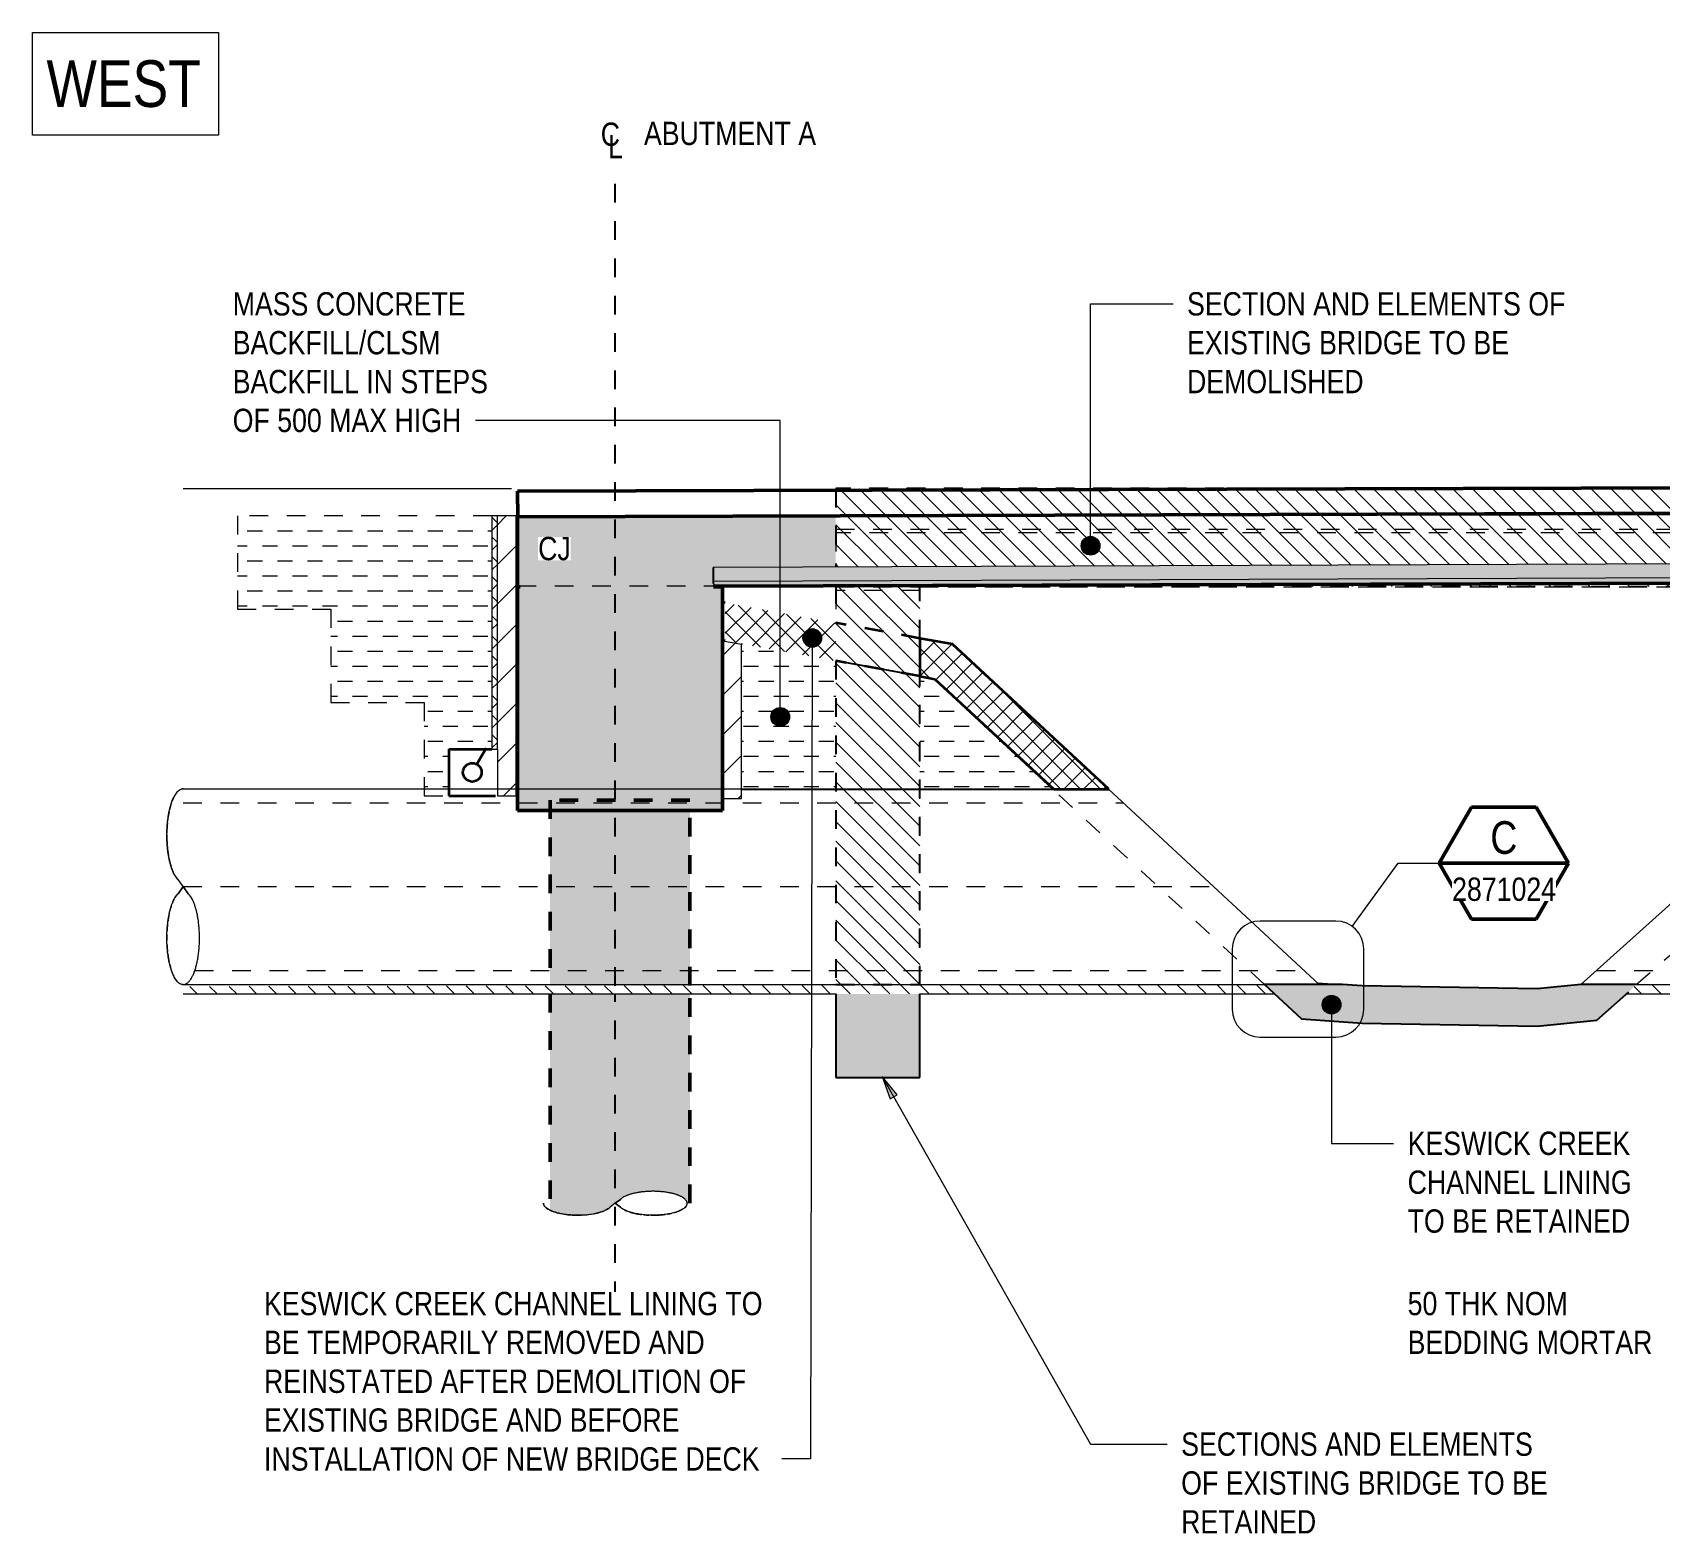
# Model space of a CAD drawing. Header units: metres. Extents: x 577.1 to 621.8, y 1.3 to 21.9.
# Drawn here: x 596.44 to 605.16, y 13.89 to 21.94 of the extents above; entities that cross this region are included whole.
import ezdxf

# ---------------------------------------------------------------- set-up
doc = ezdxf.new("R2010")
doc.units = ezdxf.units.M
for name, pattern in [('JacobsCenter', [0.015, 0.009, -0.0015, 0.003, -0.0015]), ('JacobsDash', [0.0045, 0.003, -0.0015]), ('JacobsDemolished', [0.0045, 0.003, -0.0015])]:
    doc.linetypes.add(name, pattern=pattern)
for name, color, linetype, lineweight in [('BRIDGE-ABUTMENT-CONC', 7, 'Continuous', 50), ('D-BDGE', 7, 'Continuous', 13), ('D-BDGE-18-SOLID', 7, 'Continuous', 9), ('D-BDGE-FLOOR', 7, 'Continuous', 50), ('D-BDGE-FLOOR-HID', 7, 'JacobsDash', 18), ('D-BDGE-FLOOR-PAT', 7, 'Continuous', 50), ('D-BDGE-FNDN', 7, 'Continuous', 50), ('D-BDGE-FNDN-PILE-CONC', 7, 'Continuous', 50), ('D-BDGE-FRAMING', 7, 'Continuous', 50), ('D-BDGE-LINE', 7, 'Continuous', 9), ('D-ENHA-GEN-ANNO-SYMB', 7, 'Continuous', 9), ('D-ENHA-GEN-LINE', 7, 'Continuous', 9), ('D-ENHA-TEXT', 7, 'Continuous', 9)]:
    doc.layers.add(name, color=color, linetype=linetype, lineweight=lineweight)
for name, color, linetype, lineweight, true_color in [('BRIDGE-FRAMING-LINE-18-HID', 7, 'Continuous', 13, 0x8c8cc6), ('D-BDGE-DECK', 7, 'Continuous', 13, 0x8c8cc6), ('D-BDGE-INT-WALL', 7, 'Continuous', 13, 0x8c8cc6), ('D-BDGE-WALL-HIDN', 7, 'Continuous', 13, 0x8c8cc6)]:
    doc.layers.add(name, color=color, linetype=linetype, lineweight=lineweight, true_color=true_color)
doc.styles.add('Arial Narrow_6', font='ARIALN.TTF', dxfattribs={"height": 0.125})
doc.styles.add('Arial Narrow_7', font='ARIALN.TTF', dxfattribs={"height": 0.25})
doc.styles.add('Arial Narrow_8', font='ARIALN.TTF', dxfattribs={"height": 0.175})
pattern_1 = [(45, (603.07575, 18.143), (-0.106066, 0.106066), [])]
pattern_2 = [(45, (603.07575, 18.143), (-0.053033, 0.053033), []), (135, (603.07575, 18.143), (-0.053033, -0.053033), [])]
pattern_3 = [(135, (603.07575, 18.143), (-0.053033, -0.053033), [])]

# ---------------------------------------------------------------- blocks, each defined once
blk = doc.blocks.new('Roofs 3 - Roofs 3-4999916-DRG-2871024 - SECTION 3')
at = {"layer": 'D-BDGE-DECK', "color": 9, "linetype": 'JacobsDemolished', "lineweight": 18, "true_color": 0xc3c3c3}
for p, q in [((577.9866, 19.5007), (577.9866, 19.2814)), ((583.467, 19.5006), (577.9866, 19.5007)), ((583.467, 19.2815), (583.467, 19.5006)), ((577.9866, 19.2814), (583.467, 19.2815))]:
    blk.add_line(p, q, dxfattribs=at)
at = {"layer": 'D-BDGE-DECK', "color": 9, "linetype": 'JacobsDemolished', "true_color": 0xc3c3c3}
for p, q in [((577.9866, 19.5007), (577.9866, 19.5007)), ((583.467, 19.5005), (583.467, 19.5006))]:
    blk.add_line(p, q, dxfattribs=at)
blk = doc.blocks.new('Floors 3 - Floors 3-5446905-DRG-2871024 - SECTION 3')
at = {"layer": 'D-BDGE-FLOOR'}
for p, q in [((585.2807, 19.5109), (576.2808, 19.4842)), ((576.2808, 19.4842), (576.2812, 19.3473)), ((576.2808, 19.4842), (576.2808, 19.484)), ((585.2806, 19.5108), (585.2807, 19.5109)), ((585.2811, 19.3735), (585.2807, 19.5109)), ((576.2812, 19.3473), (585.2811, 19.3735)), ((585.2811, 19.3735), (585.281, 19.3735)), ((576.2812, 19.3474), (576.2812, 19.3473))]:
    blk.add_line(p, q, dxfattribs=at)
blk = doc.blocks.new('01_SFO_FRP_Pile_CastInPlace_CS - CAST-IN-PLACE PILE - 0750-7668704-DRG-2871024 - SECTION 3')
at = {"layer": 'D-BDGE-FNDN', "linetype": 'JacobsDash', "lineweight": 18, "true_color": 0xe1e1e1}
h = blk.add_hatch(color=254, dxfattribs=at)
h.paths.add_polyline_path([(576.6058, 15.6013), (576.6379, 15.6025), (576.6689, 15.6056), (576.6979, 15.6106), (576.7239, 15.6172), (576.7462, 15.6254), (576.764, 15.6348), (576.7769, 15.6452), (576.8506, 15.6993), (576.8774, 15.711), (576.9113, 15.7203), (576.9504, 15.7265), (576.9926, 15.7294), (577.0356, 15.7288), (577.0769, 15.7246), (577.1144, 15.7172), (577.1459, 15.707), (577.1698, 15.6945), (577.1846, 15.6804), (577.1896, 15.6654), (577.2048, 15.6654), (577.2048, 16.7884), (576.4553, 16.7884), (576.4553, 15.6278), (576.4633, 15.6239), (576.4863, 15.6159), (576.5129, 15.6095), (576.5423, 15.6049), (576.5736, 15.6021)])
h.paths.add_polyline_path([(577.0842, 15.6076), (577.0963, 15.6095), (577.0939, 15.6095)])
h.paths.add_polyline_path([(577.1181, 15.6148), (577.1229, 15.6159), (577.1216, 15.6159)])
h.paths.add_polyline_path([(576.8726, 15.6219), (576.8553, 15.6295), (576.863, 15.6254)])
h.paths.add_polyline_path([(576.8487, 15.633), (576.841, 15.6382), (576.8452, 15.6348)])
h.paths.add_polyline_path([(577.1725, 15.639), (577.1783, 15.6433), (577.1819, 15.6479), (577.1783, 15.6445)])
h.paths.add_polyline_path([(577.1852, 15.6521), (577.1868, 15.6542), (577.1895, 15.6649), (577.1858, 15.6541)])
h.paths.add_polyline_path([(576.4553, 16.8318), (577.2048, 16.8331), (577.2048, 17.8278), (576.4553, 17.8278), (576.4553, 16.8384)])
at = {"layer": 'D-BDGE-FNDN-PILE-CONC', "color": 252, "linetype": 'JacobsDash', "true_color": 0x888888}
for p, q in [((577.2048, 17.8278), (576.4553, 17.8278)), ((576.4553, 17.8278), (576.4553, 16.8318)), ((577.2048, 16.8331), (577.2048, 17.8278)), ((576.4553, 16.7884), (576.4553, 15.6278)), ((577.2048, 15.6654), (577.2048, 16.7884))]:
    blk.add_line(p, q, dxfattribs=at)
blk = doc.blocks.new('07_STR_DPS_PermadecPanel - 07_STR_DPS_PermadecPanel-5973115-DRG-2871024 - SECTION 3')
at = {"layer": 'BRIDGE-FRAMING-LINE-18-HID', "color": 7, "linetype": 'JacobsDash'}
for p in [(577.3312, 19.0743), (577.33, 18.9889), (577.3297, 19.0743)]:
    blk.add_line(p, (577.3297, 19.0743), dxfattribs=at)
at = {"layer": 'D-BDGE-FRAMING', "lineweight": 13}
for p, q in [((577.3306, 18.9752), (584.2301, 18.996)), ((584.23, 19.002), (582.0471, 18.9954)), ((584.2301, 18.996), (584.23, 19.002))]:
    blk.add_line(p, q, dxfattribs=at)
blk = doc.blocks.new('SC_DET_BREAK LINE - Pipe Break-7757213-DRG-2871024 - SECTION 3')
at = {"layer": 'D-BDGE-LINE', "lineweight": 13}
for p, q in [((576.8046, 15.6654), (576.7769, 15.6452)), ((576.8046, 15.6654), (576.7769, 15.6452)), ((576.8323, 15.6856), (576.8046, 15.6654)), ((576.8046, 15.6654), (576.8323, 15.6856)), ((576.8323, 15.6452), (576.8046, 15.6654)), ((576.8046, 15.6654), (576.8323, 15.6452))]:
    blk.add_line(p, q, dxfattribs=at)
for centre, start_param, end_param in [((577.0063, 15.6654), 2.47074, 2.547873), ((577.0063, 15.6654), 2.18791, 2.269078), ((577.0063, 15.6654), 1.91455, 1.970608), ((577.0063, 15.6654), 1.293734, 1.359044), ((577.0063, 15.6654), 1.006229, 1.080831), ((577.0063, 15.6654), 0.73005, 0.782075), ((576.6029, 15.6654), 3.141593, 3.393004), ((576.6029, 15.6654), 3.44732, 3.69373), ((576.6029, 15.6654), 3.731369, 3.964877), ((576.6029, 15.6654), 3.997922, 4.25149), ((576.6029, 15.6654), 5.134084, 5.376522), ((576.6029, 15.6654), 5.407589, 5.65766), ((576.6029, 15.6654), 5.708488, 5.961804), ((577.0063, 15.6654), 3.777154, 3.812445), ((577.0063, 15.6654), 4.014107, 4.039078), ((577.0063, 15.6654), 5.501111, 5.518906), ((577.0063, 15.6654), 0.405267, 0.454525), ((577.0063, 15.6654), 5.864559, 5.877918), ((577.0063, 15.6654), 0.095087, 0.183407), ((577.0063, 15.6654), 6.099778, 6.124648), ((577.0063, 15.6654), 6.158599, 6.188098), ((576.6029, 15.6654), 4.292817, 4.81233), ((576.6029, 15.6654), 4.850424, 5.10745), ((577.0063, 15.6654), 4.080543, 4.095275), ((577.0063, 15.6654), 4.312577, 4.368635), ((577.0063, 15.6654), 4.924141, 4.930285), ((577.0063, 15.6654), 4.967906, 4.989451), ((577.0063, 15.6654), 5.202354, 5.240808), ((577.0063, 15.6654), 5.253485, 5.276956)]:
    blk.add_ellipse(centre, major_axis=(0.1833, 0), ratio=0.349427, start_param=start_param, end_param=end_param, dxfattribs=at)
for points, knots in [([(577.1896, 15.6654), (577.1896, 15.6679), (577.1888, 15.6729), (577.185, 15.6804), (577.1798, 15.6864), (577.1744, 15.6911), (577.1698, 15.6945), (577.1647, 15.6978), (577.159, 15.701), (577.1527, 15.7041), (577.146, 15.707), (577.1388, 15.7098), (577.1311, 15.7125), (577.1229, 15.715), (577.1145, 15.7173), (577.1056, 15.7194), (577.0963, 15.7213), (577.0867, 15.7231), (577.077, 15.7247), (577.067, 15.726), (577.0566, 15.7271), (577.0461, 15.7281), (577.0356, 15.7288), (577.025, 15.7293), (577.0142, 15.7295), (577.0033, 15.7296), (576.9926, 15.7294), (576.982, 15.729), (576.9713, 15.7284), (576.9607, 15.7276), (576.9504, 15.7266), (576.9403, 15.7253), (576.9303, 15.7238), (576.9206, 15.7222), (576.9112, 15.7203), (576.9022, 15.7183), (576.8935, 15.716), (576.8852, 15.7136), (576.8773, 15.7111), (576.8699, 15.7083), (576.8606, 15.7045), (576.8502, 15.6993), (576.84, 15.6928), (576.8347, 15.6881), (576.8323, 15.6856)], [0.5, 0.5, 0.5, 0.5, 0.5208333, 0.5416667, 0.5625, 0.5729167, 0.5833333, 0.59375, 0.6041667, 0.6145833, 0.625, 0.6354167, 0.6458333, 0.65625, 0.6666667, 0.6770833, 0.6875, 0.6979167, 0.7083333, 0.71875, 0.7291667, 0.7395833, 0.75, 0.7604167, 0.7708333, 0.78125, 0.7916667, 0.8020833, 0.8125, 0.8229167, 0.8333333, 0.84375, 0.8541667, 0.8645833, 0.875, 0.8854167, 0.8958333, 0.90625, 0.9166667, 0.9270833, 0.9375, 0.9583333, 0.9791667, 1, 1, 1, 1]), ([(576.7769, 15.6452), (576.7734, 15.6416), (576.7649, 15.6347), (576.7469, 15.6252), (576.7245, 15.617), (576.6897, 15.608), (576.6386, 15.6011), (576.5839, 15.6008), (576.542, 15.6046), (576.5075, 15.61), (576.4728, 15.6192), (576.4428, 15.6327), (576.4271, 15.6459), (576.4207, 15.6569), (576.4196, 15.6626), (576.4196, 15.6654)], [0, 0, 0, 0, 0.0625, 0.125, 0.1875, 0.25, 0.375, 0.5, 0.5625, 0.625, 0.71875, 0.8125, 0.90625, 0.953125, 1, 1, 1, 1]), ([(577.1896, 15.6654), (577.1896, 15.6616), (577.1877, 15.6542), (577.1792, 15.6432), (577.1654, 15.6329), (577.1466, 15.6236), (577.1235, 15.6157), (577.0968, 15.6093), (577.0672, 15.6046), (577.0253, 15.6008), (576.9815, 15.6011), (576.94, 15.6053), (576.9108, 15.6103), (576.8847, 15.617), (576.8623, 15.6252), (576.8443, 15.6347), (576.8358, 15.6416), (576.8323, 15.6452)], [0, 0, 0, 0, 0.0625, 0.125, 0.1875, 0.25, 0.3125, 0.375, 0.4375, 0.5, 0.625, 0.6875, 0.75, 0.8125, 0.875, 0.9375, 1, 1, 1, 1]), ([(576.8323, 15.6452), (576.8347, 15.6427), (576.8395, 15.6385), (576.8454, 15.6346), (576.8483, 15.6329)], [0, 0, 0, 0, 0.02083333, 0.03733926, 0.03733926, 0.03733926, 0.03733926]), ([(576.8547, 15.6294), (576.8573, 15.628), (576.8622, 15.6257), (576.8683, 15.6232), (576.8714, 15.622), (576.8721, 15.6217)], [0.04892704, 0.04892704, 0.04892704, 0.04892704, 0.0625, 0.07291667, 0.07591377, 0.07591377, 0.07591377, 0.07591377]), ([(576.8807, 15.6187), (576.8822, 15.6182), (576.8864, 15.6169), (576.8935, 15.6148), (576.9022, 15.6125), (576.9082, 15.6112), (576.9113, 15.6105)], [0.08783256, 0.08783256, 0.08783256, 0.08783256, 0.09375, 0.10416667, 0.11458333, 0.125, 0.125, 0.125, 0.125]), ([(577.1184, 15.6146), (577.1199, 15.615), (577.1242, 15.6162), (577.1311, 15.6184), (577.1388, 15.621), (577.1436, 15.6229), (577.1459, 15.6238)], [0.33816864, 0.33816864, 0.33816864, 0.33816864, 0.34375, 0.35416667, 0.36458333, 0.375, 0.375, 0.375, 0.375]), ([(577.1459, 15.6238), (577.1482, 15.6248), (577.1527, 15.6267), (577.1601, 15.6304), (577.1649, 15.6331), (577.1675, 15.6349)], [0.375, 0.375, 0.375, 0.375, 0.38541667, 0.39583333, 0.41202908, 0.41202908, 0.41202908, 0.41202908]), ([(577.1732, 15.6389), (577.1736, 15.6391), (577.1754, 15.6406), (577.1788, 15.6436), (577.1814, 15.6463), (577.1826, 15.6478)], [0.42439008, 0.42439008, 0.42439008, 0.42439008, 0.42708333, 0.4375, 0.45076507, 0.45076507, 0.45076507, 0.45076507]), ([(577.1856, 15.6521), (577.1868, 15.654), (577.1889, 15.6584), (577.1896, 15.6629), (577.1896, 15.6654)], [0.46288897, 0.46288897, 0.46288897, 0.46288897, 0.47916667, 0.5, 0.5, 0.5, 0.5]), ([(576.9113, 15.6105), (576.9144, 15.6099), (576.9206, 15.6087), (576.9303, 15.607), (576.9388, 15.6057), (576.944, 15.6051), (576.9458, 15.6048)], [0.125, 0.125, 0.125, 0.125, 0.13541667, 0.14583333, 0.15625, 0.16195855, 0.16195855, 0.16195855, 0.16195855]), ([(576.9582, 15.6035), (576.9591, 15.6034), (576.9634, 15.603), (576.9713, 15.6024), (576.9792, 15.6019), (576.9836, 15.6017), (576.9845, 15.6017)], [0.1745463, 0.1745463, 0.1745463, 0.1745463, 0.17708333, 0.1875, 0.19791667, 0.20037924, 0.20037924, 0.20037924, 0.20037924]), ([(576.9976, 15.6013), (576.9995, 15.6013), (577.005, 15.6012), (577.0142, 15.6013), (577.025, 15.6015), (577.0321, 15.6019), (577.0356, 15.6021)], [0.21314486, 0.21314486, 0.21314486, 0.21314486, 0.21875, 0.22916667, 0.23958333, 0.25, 0.25, 0.25, 0.25]), ([(577.0356, 15.6021), (577.0391, 15.6023), (577.0461, 15.6027), (577.0566, 15.6037), (577.0654, 15.6046), (577.0705, 15.6053), (577.0723, 15.6055)], [0.25, 0.25, 0.25, 0.25, 0.26041667, 0.27083333, 0.28125, 0.28683706, 0.28683706, 0.28683706, 0.28683706]), ([(577.0845, 15.6074), (577.0853, 15.6075), (577.0892, 15.6082), (577.0963, 15.6095), (577.1032, 15.6109), (577.1069, 15.6118), (577.1076, 15.6119)], [0.29972972, 0.29972972, 0.29972972, 0.29972972, 0.30208333, 0.3125, 0.32291667, 0.32532022, 0.32532022, 0.32532022, 0.32532022])]:
    blk.add_open_spline(points, degree=3, knots=knots, dxfattribs=at)
blk = doc.blocks.new('SC_DET_BREAK LINE - Pipe Break-7748475-DRG-2871024 - SECTION 3')
at = {"layer": 'D-BDGE-LINE', "lineweight": 13}
for p, q in [((574.4877, 17.3634), (574.4601, 17.4012)), ((574.4877, 17.3634), (574.4601, 17.4012)), ((574.4601, 17.3256), (574.4877, 17.3634)), ((574.4877, 17.3634), (574.4601, 17.3256)), ((574.5153, 17.3256), (574.4877, 17.3634)), ((574.4877, 17.3634), (574.5153, 17.3256))]:
    blk.add_line(p, q, dxfattribs=at)
for centre, start_param, end_param in [((574.4877, 17.6384), 0, 0.227672), ((574.4877, 17.6384), 0.799309, 1.003272), ((574.4877, 17.6384), 0.518597, 0.748196), ((574.4877, 17.6384), 0.288691, 0.491765), ((574.4877, 17.6384), 1.034155, 1.269541), ((574.4877, 17.6384), 1.550056, 1.78773), ((574.4877, 17.6384), 1.305297, 1.515879), ((574.4877, 17.6384), 1.812505, 2.024644), ((574.4877, 17.6384), 2.069366, 2.303417), ((574.4877, 17.6384), 2.322016, 2.533554), ((574.4877, 17.6384), 2.590875, 2.820211), ((574.4877, 17.0884), 0.608038, 0.633265), ((574.4877, 17.0884), 5.64992, 5.718104), ((574.4877, 17.0884), 1.116949, 1.136156), ((574.4877, 17.0884), 1.056877, 1.072227), ((574.4877, 17.0884), 0.838176, 0.88861), ((574.4877, 17.0884), 0.810162, 0.819577), ((574.4877, 17.0884), 5.394575, 5.473023), ((574.4877, 17.0884), 5.147029, 5.226308), ((574.4877, 17.0884), 1.353863, 1.381583), ((574.4877, 17.0884), 1.305788, 1.329088), ((574.4877, 17.0884), 4.901602, 4.977397), ((574.4877, 17.0884), 1.558495, 1.591537), ((574.4877, 17.0884), 1.820655, 1.836295), ((574.4877, 17.0884), 4.412412, 4.46253), ((574.4877, 17.0884), 4.656857, 4.724691), ((574.4877, 17.0884), 2.393397, 2.408524), ((574.4877, 17.0884), 2.607793, 2.622995), ((574.4877, 17.0884), 2.649827, 2.689052), ((574.4877, 17.0884), 2.913921, 2.943398), ((574.4877, 17.0884), 3.093068, 3.141593), ((574.4877, 17.0884), 3.142117, 3.190118), ((574.4877, 17.0884), 3.339787, 3.433549), ((574.4877, 17.0884), 3.594133, 3.675392), ((574.4877, 17.0884), 3.874661, 3.916534)]:
    blk.add_ellipse(centre, major_axis=(0, 0.25), ratio=0.349427, start_param=start_param, end_param=end_param, dxfattribs=at)
for points, knots in [([(574.4601, 17.4012), (574.4552, 17.4059), (574.4481, 17.4147), (574.4393, 17.4299), (574.433, 17.4428), (574.4272, 17.4574), (574.4228, 17.4706), (574.4195, 17.4818), (574.4171, 17.4906), (574.4149, 17.4997), (574.4122, 17.512), (574.4097, 17.5249), (574.4075, 17.5383), (574.4061, 17.5485), (574.4047, 17.5588), (574.4036, 17.5693), (574.4026, 17.58), (574.4015, 17.5943), (574.4008, 17.6089), (574.4003, 17.6236), (574.4002, 17.6345), (574.4002, 17.6455), (574.4004, 17.6566), (574.4008, 17.6676), (574.4013, 17.6785), (574.402, 17.6893), (574.4029, 17.7), (574.4039, 17.7107), (574.4051, 17.7211), (574.4065, 17.7314), (574.408, 17.7416), (574.4097, 17.7515), (574.4118, 17.7628), (574.4144, 17.7754), (574.4178, 17.789), (574.4214, 17.8018), (574.4253, 17.814), (574.4295, 17.8254), (574.4339, 17.8359), (574.4387, 17.8457), (574.4435, 17.8545), (574.4486, 17.8623), (574.4557, 17.8715), (574.4629, 17.8786), (574.4705, 17.8837), (574.478, 17.8873), (574.4838, 17.8884), (574.4877, 17.8884)], [0, 0, 0, 0, 0.0625, 0.09375, 0.125, 0.15625, 0.1875, 0.203125, 0.21875, 0.234375, 0.25, 0.28125, 0.296875, 0.3125, 0.328125, 0.34375, 0.359375, 0.375, 0.40625, 0.421875, 0.4375, 0.453125, 0.46875, 0.484375, 0.5, 0.515625, 0.53125, 0.546875, 0.5625, 0.578125, 0.59375, 0.609375, 0.625, 0.648438, 0.671875, 0.695312, 0.71875, 0.742188, 0.765625, 0.789062, 0.8125, 0.835938, 0.859375, 0.90625, 0.929688, 0.953125, 1, 1, 1, 1]), ([(574.4877, 16.8384), (574.4825, 16.8385), (574.4723, 16.841), (574.4573, 16.8526), (574.4433, 16.8715), (574.4328, 16.8928), (574.4253, 16.9128), (574.421, 16.9265), (574.4178, 16.938), (574.4155, 16.947), (574.4134, 16.9562), (574.4108, 16.9688), (574.4085, 16.9819), (574.4065, 16.9955), (574.4051, 17.0058), (574.4039, 17.0162), (574.4029, 17.0269), (574.402, 17.0376), (574.4011, 17.052), (574.4005, 17.0666), (574.4002, 17.0813), (574.4002, 17.0923), (574.4003, 17.1033), (574.4007, 17.1143), (574.4011, 17.1253), (574.4018, 17.1361), (574.4026, 17.1469), (574.4036, 17.1575), (574.4047, 17.1681), (574.4061, 17.1784), (574.4075, 17.1886), (574.4091, 17.1986), (574.4109, 17.2084), (574.4128, 17.218), (574.4149, 17.2272), (574.4171, 17.2363), (574.4195, 17.245), (574.4228, 17.2563), (574.4272, 17.2695), (574.433, 17.284), (574.4393, 17.297), (574.4481, 17.3122), (574.4552, 17.3209), (574.4601, 17.3256)], [0, 0, 0, 0, 0.0625, 0.125, 0.1875, 0.25, 0.28125, 0.3125, 0.328125, 0.34375, 0.359375, 0.375, 0.40625, 0.421875, 0.4375, 0.453125, 0.46875, 0.484375, 0.5, 0.53125, 0.546875, 0.5625, 0.578125, 0.59375, 0.609375, 0.625, 0.640625, 0.65625, 0.671875, 0.6875, 0.703125, 0.71875, 0.734375, 0.75, 0.765625, 0.78125, 0.796875, 0.8125, 0.84375, 0.875, 0.90625, 0.9375, 1, 1, 1, 1]), ([(574.4389, 17.296), (574.4386, 17.2955), (574.437, 17.2923), (574.434, 17.2861), (574.4311, 17.2792), (574.4295, 17.2752), (574.4292, 17.2743)], [0.04786199, 0.04786199, 0.04786199, 0.04786199, 0.05, 0.06, 0.07, 0.07296161, 0.07296161, 0.07296161, 0.07296161]), ([(574.4601, 17.3256), (574.4569, 17.3226), (574.4513, 17.3163), (574.4461, 17.3085), (574.4438, 17.3047)], [0, 0, 0, 0, 0.02, 0.03618718, 0.03618718, 0.03618718, 0.03618718]), ([(574.4816, 16.839), (574.4836, 16.8386), (574.4889, 16.8381), (574.4959, 16.8392), (574.5024, 16.8418), (574.5073, 16.8446), (574.5121, 16.8482), (574.5167, 16.8525), (574.5213, 16.8575), (574.5259, 16.8633), (574.5303, 16.8699), (574.5345, 16.877), (574.5386, 16.8849), (574.5425, 16.8934), (574.5463, 16.9026), (574.5498, 16.9123), (574.5532, 16.9226), (574.5564, 16.9334), (574.5594, 16.9448), (574.5621, 16.9565), (574.5645, 16.9687), (574.5668, 16.9813), (574.5688, 16.9943), (574.5705, 17.0074), (574.572, 17.0208), (574.5732, 17.0346), (574.5741, 17.0485), (574.5747, 17.0624), (574.5751, 17.0764), (574.5752, 17.0906), (574.575, 17.1048), (574.5746, 17.1188), (574.5738, 17.1326), (574.5728, 17.1465), (574.5715, 17.1602), (574.57, 17.1735), (574.5682, 17.1866), (574.5661, 17.1995), (574.5638, 17.212), (574.5608, 17.226), (574.557, 17.2413), (574.5522, 17.2577), (574.547, 17.2725), (574.5413, 17.2862), (574.5353, 17.2985), (574.5268, 17.3127), (574.52, 17.3211), (574.5153, 17.3256)], [0.487655, 0.487655, 0.487655, 0.487655, 0.5, 0.52, 0.53, 0.54, 0.55, 0.56, 0.57, 0.58, 0.59, 0.6, 0.61, 0.62, 0.63, 0.64, 0.65, 0.66, 0.67, 0.68, 0.69, 0.7, 0.71, 0.72, 0.73, 0.74, 0.75, 0.76, 0.77, 0.78, 0.79, 0.8, 0.81, 0.82, 0.83, 0.84, 0.85, 0.86, 0.87, 0.88, 0.895, 0.91, 0.925, 0.94, 0.955, 0.97, 1, 1, 1, 1]), ([(574.4135, 17.221), (574.4128, 17.218), (574.4114, 17.2109), (574.4092, 17.1995), (574.4073, 17.1875), (574.4062, 17.1797), (574.4057, 17.1762)], [0.12251305, 0.12251305, 0.12251305, 0.12251305, 0.13, 0.14, 0.15, 0.15795452, 0.15795452, 0.15795452, 0.15795452]), ([(574.4246, 17.2616), (574.4241, 17.2602), (574.4225, 17.2554), (574.4199, 17.2468), (574.4177, 17.2386), (574.4166, 17.2341), (574.4164, 17.2333)], [0.08588445, 0.08588445, 0.08588445, 0.08588445, 0.09, 0.1, 0.11, 0.11191269, 0.11191269, 0.11191269, 0.11191269]), ([(574.4004, 17.1077), (574.4004, 17.1067), (574.4003, 17.101), (574.4001, 17.0906), (574.4002, 17.0805), (574.4003, 17.0751), (574.4003, 17.0744)], [0.20790674, 0.20790674, 0.20790674, 0.20790674, 0.21, 0.22, 0.23, 0.23144498, 0.23144498, 0.23144498, 0.23144498]), ([(574.4041, 17.1628), (574.404, 17.1619), (574.4035, 17.1565), (574.4025, 17.1465), (574.4017, 17.1353), (574.4013, 17.1287), (574.4012, 17.1267)], [0.16806283, 0.16806283, 0.16806283, 0.16806283, 0.17, 0.18, 0.19, 0.19425632, 0.19425632, 0.19425632, 0.19425632]), ([(574.4009, 17.0557), (574.401, 17.0533), (574.4014, 17.0463), (574.4022, 17.0346), (574.4031, 17.0238), (574.4037, 17.0177), (574.4039, 17.0161)], [0.24483741, 0.24483741, 0.24483741, 0.24483741, 0.25, 0.26, 0.27, 0.27356246, 0.27356246, 0.27356246, 0.27356246]), ([(574.4051, 17.0057), (574.4056, 17.0019), (574.4067, 16.9937), (574.4086, 16.9813), (574.4105, 16.9702), (574.4118, 16.9636), (574.4124, 16.9611)], [0.28132036, 0.28132036, 0.28132036, 0.28132036, 0.29, 0.3, 0.31, 0.31624248, 0.31624248, 0.31624248, 0.31624248]), ([(574.4157, 16.9461), (574.4158, 16.9457), (574.4169, 16.9414), (574.419, 16.9334), (574.4214, 16.9251), (574.4228, 16.9206), (574.4231, 16.9196)], [0.32890399, 0.32890399, 0.32890399, 0.32890399, 0.33, 0.34, 0.35, 0.35290229, 0.35290229, 0.35290229, 0.35290229]), ([(574.4279, 16.9059), (574.4283, 16.9048), (574.4299, 16.9006), (574.4328, 16.8934), (574.4356, 16.8873), (574.4372, 16.8843), (574.4373, 16.8839)], [0.36668741, 0.36668741, 0.36668741, 0.36668741, 0.37, 0.38, 0.39, 0.39133257, 0.39133257, 0.39133257, 0.39133257]), ([(574.4422, 16.8748), (574.4432, 16.8731), (574.4455, 16.8692), (574.4495, 16.8633), (574.4538, 16.8578), (574.4567, 16.8546), (574.458, 16.8532)], [0.40315605, 0.40315605, 0.40315605, 0.40315605, 0.41, 0.42, 0.43, 0.43862494, 0.43862494, 0.43862494, 0.43862494]), ([(574.4617, 16.8497), (574.4622, 16.8492), (574.4643, 16.8474), (574.4681, 16.8446), (574.4722, 16.8423), (574.4746, 16.8412), (574.4754, 16.8409)], [0.44659892, 0.44659892, 0.44659892, 0.44659892, 0.45, 0.46, 0.47, 0.47508535, 0.47508535, 0.47508535, 0.47508535])]:
    blk.add_open_spline(points, degree=3, knots=knots, dxfattribs=at)
blk = doc.blocks.new('CS_Annot_Centreline Symbol1 - CS_Annot_Centreline Symbol-5309845-DRG-2871024 - SECTION 3')
at = {"layer": 'D-ENHA-GEN-LINE', "char_height": 0.125, "attachment_point": 1, "style": 'Arial Narrow_6'}
for s, insert, width in [('C  ', (576.7264, 21.4612), 0.220464), ('L', (576.7655, 21.3945), 0.096203)]:
    blk.add_mtext(s, dxfattribs=dict(at, insert=insert, width=width))
blk = doc.blocks.new('Drafting View - SheetRef-4900799-DRG-2871024 - SECTION 3')
at = {"layer": 'D-ENHA-GEN-ANNO-SYMB', "lineweight": 50}
for p, q in [((581.3951, 17.7894), (581.2218, 17.4893)), ((581.7414, 17.7894), (581.3951, 17.7894)), ((581.9146, 17.4894), (581.7414, 17.7894)), ((581.2218, 17.4894), (581.9146, 17.4894)), ((581.2218, 17.4893), (581.395, 17.1894)), ((581.7414, 17.1894), (581.9146, 17.4894)), ((581.395, 17.1894), (581.7414, 17.1894))]:
    blk.add_line(p, q, dxfattribs=at)

msp = doc.modelspace()

# ---------------------------------------------------------------- hatches: boundary and pattern name
at = {"layer": 'BRIDGE-ABUTMENT-CONC', "true_color": 0xc0c0c0}
for points in [[(600.1408, 17.7722), (600.1408, 18.9722), (600.0914, 18.9722), (600.0914, 18.9569), (599.0547, 18.9569), (599.0547, 18.9722), (599.0408, 18.9722), (599.0408, 17.7722), (599.2161, 17.7722), (599.2161, 17.8278), (599.9656, 17.8278), (599.9656, 17.7722)], [(600.1408, 18.9722), (600.1408, 18.9723), (600.1408, 18.9723), (600.1408, 18.9722)]]:
    msp.add_hatch(color=9, dxfattribs=at).paths.add_polyline_path(points)
at = {"layer": 'D-BDGE-FLOOR-PAT', "true_color": 0xc0c0c0}
h = msp.add_hatch(color=9, dxfattribs=at)
h.paths.add_polyline_path([(599.0408, 18.9722), (599.0547, 18.9723), (599.0547, 18.9889), (600.0914, 18.9889), (600.092, 18.9753), (600.7474, 18.9771), (600.7474, 18.9795), (600.092, 18.9769), (600.092, 19.0752), (600.7474, 19.0775), (600.7474, 19.3521), (599.0408, 19.3472), (599.0408, 18.9935)])
h.paths.add_polyline_path([(606.2272, 18.9928), (606.9408, 18.9949), (606.9408, 18.9983), (606.9936, 18.9983), (606.9936, 19.0135), (608.0265, 19.0135), (608.0265, 18.9982), (608.0408, 18.9983), (608.0408, 19.3732), (606.2272, 19.3678), (606.2272, 19.0971), (606.9908, 19.0998), (606.9908, 19.004), (606.2272, 19.001), (606.2272, 18.9935)])
at = {"layer": 'D-BDGE-LINE'}
h = msp.add_hatch(dxfattribs=at)
h.set_pattern_fill('FP_11', color=256, style=0, pattern_type=2)
h.set_pattern_definition(pattern_3)
h.paths.add_polyline_path([(606.2272, 16.8384), (606.2272, 18.9928), (600.7474, 18.9769), (600.7474, 16.8384), (601.1974, 16.8384), (601.1974, 18.9738), (605.7772, 18.9738), (605.7772, 16.8384)])
h.paths.add_polyline_path([(600.7474, 19.3522), (606.2272, 19.3685), (606.2272, 19.4968), (600.7474, 19.4968), (600.7474, 19.3685)])
h = msp.add_hatch(dxfattribs=at)
h.set_pattern_fill('FP_11', color=256, style=0, pattern_type=2)
h.set_pattern_definition(pattern_3)
h.paths.add_polyline_path([(600.7474, 18.9771), (606.2272, 18.9928), (606.2272, 19.001), (600.7474, 18.9795)])
h.paths.add_polyline_path([(600.7474, 19.0775), (606.2272, 19.0971), (606.2272, 19.3679), (600.7474, 19.3521), (600.7474, 19.0998)])
h = msp.add_hatch(dxfattribs=at)
h.set_pattern_fill('FP_8', color=256, style=0, pattern_type=2)
h.set_pattern_definition([(0, (603.07575, 18.143), (0.08064, 0.08064), [0.08064, -0.08064])])
h.paths.add_polyline_path([(598.6736, 17.8514), (598.6736, 18.1014), (598.9036, 18.1014), (598.9036, 19.3514), (597.5397, 19.3514), (597.5397, 18.8514), (598.0397, 18.8514), (598.0397, 18.3514), (598.5397, 18.3514), (598.5397, 17.8514)])
h.paths.add_polyline_path([(599.0389, 18.1014), (599.0397, 18.1014), (599.0397, 19.3514), (599.0336, 19.3514), (599.0336, 18.1014)])
h = msp.add_hatch(dxfattribs=at)
h.set_pattern_fill('FP_10', color=256, style=0, pattern_type=2)
h.set_pattern_definition(pattern_2)
h.paths.add_polyline_path([(598.9336, 18.1014), (598.9336, 19.3514), (598.9036, 19.3514), (598.9036, 18.1014)])
h = msp.add_hatch(dxfattribs=at)
h.set_pattern_fill('FP_9', color=256, style=0, pattern_type=2)
h.set_pattern_definition(pattern_1)
h.paths.add_polyline_path([(599.0336, 17.8514), (599.0336, 19.3514), (598.9336, 19.3514), (598.9336, 17.8514)])
at = {"layer": 'D-BDGE-LINE', "true_color": 0x00ff00}
msp.add_hatch(color=3, dxfattribs=at).paths.add_polyline_path([(600.092, 18.9769), (606.9908, 19.004), (606.9908, 19.0998), (600.092, 19.0752), (600.092, 18.9935)])
at = {"layer": 'D-BDGE-LINE', "true_color": 0xc0c0c0}
msp.add_hatch(color=9, dxfattribs=at).paths.add_polyline_path([(599.0547, 18.9569), (600.0914, 18.9569), (600.0914, 18.9889), (599.0547, 18.9889), (599.0547, 18.9722)])
at = {"layer": 'D-BDGE-LINE'}
h = msp.add_hatch(dxfattribs=at)
h.set_pattern_fill('FP_10', color=256, style=0, pattern_type=2)
h.set_pattern_definition(pattern_2)
h.paths.add_polyline_path([(601.9157, 17.886), (602.2108, 17.886), (601.3728, 18.6631), (601.1974, 18.6952), (601.1974, 18.4919), (601.2784, 18.4771), (601.9108, 17.8906)])
h.paths.add_polyline_path([(600.7474, 18.5741), (600.7474, 18.7775), (600.1547, 18.8858), (600.1547, 18.6825), (600.6471, 18.5925)])
h = msp.add_hatch(dxfattribs=at)
h.set_pattern_fill('FP_9', color=256, style=0, pattern_type=2)
h.set_pattern_definition(pattern_1)
h.paths.add_polyline_path([(600.2413, 17.8364), (600.2413, 18.6616), (600.1413, 18.6799), (600.1413, 17.8364), (600.1547, 17.8364)])
h = msp.add_hatch(dxfattribs=at)
h.set_pattern_fill('FP_12', color=256, style=0, pattern_type=2)
h.set_pattern_definition([(0, (603.07575, 18.143), (0.08065, 0.08064), [0.08065, -0.08065])])
h.paths.add_polyline_path([(601.2784, 17.886), (601.9108, 17.886), (601.2722, 18.4782), (601.1974, 18.4919), (601.1974, 17.886)])
h.paths.add_polyline_path([(600.7474, 17.886), (600.7474, 18.5741), (600.2413, 18.6667), (600.2413, 17.886)])
h = msp.add_hatch(dxfattribs=at)
h.set_pattern_fill('FP_11', color=256, style=0, pattern_type=2)
h.set_pattern_definition(pattern_3)
h.paths.add_polyline_path([(601.6281, 16.7884), (603.0953, 16.7884), (603.0453, 16.8384), (597.2485, 16.8284), (597.2485, 16.7884), (601.1974, 16.7884)])
at = {"layer": 'D-BDGE-LINE', "true_color": 0xd8d8d8}
msp.add_hatch(color=254, dxfattribs=at).paths.add_polyline_path([(604.5085, 16.6147), (604.8272, 16.6471), (604.9991, 16.7998), (605.0378, 16.8384), (604.742, 16.8384), (604.5085, 16.8147), (603.5687, 16.8311), (603.464, 16.8384), (603.0453, 16.8384), (603.2444, 16.6538), (603.5687, 16.6311), (603.6545, 16.6296)])
at = {"layer": 'D-BDGE-LINE'}
h = msp.add_hatch(dxfattribs=at)
h.set_pattern_fill('FP_11', color=256, style=0, pattern_type=2)
h.set_pattern_definition(pattern_3)
h.paths.add_polyline_path([(604.9878, 16.7884), (608.8466, 16.7884), (608.8466, 16.8384), (605.0378, 16.8384), (604.9991, 16.7998)])
at = {"layer": 'D-BDGE-LINE', "true_color": 0xc0c0c0}
h = msp.add_hatch(color=9, dxfattribs=at)
h.paths.add_polyline_path([(600.7474, 16.34), (601.1974, 16.34), (601.1974, 16.7884), (600.7474, 16.7884)])
h.paths.add_polyline_path([(606.2266, 16.34), (606.2266, 16.7884), (605.7772, 16.7884), (605.7772, 16.34)])
at = {"layer": 'D-ENHA-TEXT'}
h = msp.add_hatch(color=256, dxfattribs=at)
edge = h.paths.add_edge_path()
edge.add_arc((602.1133, 19.1916), 0.05, 0, 360)
h = msp.add_hatch(color=256, dxfattribs=at)
edge = h.paths.add_edge_path()
edge.add_arc((600.6214, 18.6971), 0.05, 0, 360)
h = msp.add_hatch(color=256, dxfattribs=at)
edge = h.paths.add_edge_path()
edge.add_arc((600.4496, 18.2741), 0.05, 0, 360)
h = msp.add_hatch(color=256, dxfattribs=at)
edge = h.paths.add_edge_path()
edge.add_arc((603.4056, 16.7304), 0.05, 0, 360)
msp.add_hatch(color=256, dxfattribs=at).paths.add_polyline_path([(600.9959, 16.3453), (601.0384, 16.2257), (601.0767, 16.2474)])

# ---------------------------------------------------------------- linework, layer by layer
at = {"layer": 'BRIDGE-ABUTMENT-CONC'}
for p, q in [((599.0547, 18.9722), (599.0408, 18.9722)), ((599.0408, 18.9722), (599.0408, 17.7722)), ((600.1408, 18.9722), (600.0914, 18.9722)), ((600.1408, 18.9723), (600.1408, 18.9722)), ((600.1408, 17.7722), (600.1408, 18.9722)), ((599.0408, 17.7722), (600.1408, 17.7722)), ((599.0408, 17.7722), (599.0408, 17.7722))]:
    msp.add_line(p, q, dxfattribs=at)
at = {"layer": 'BRIDGE-FRAMING-LINE-18-HID', "color": 9, "linetype": 'JacobsDemolished', "true_color": 0xc3c3c3}
for p, q in [((600.7474, 19.2612), (600.7474, 19.2612)), ((600.7474, 18.9712), (600.7474, 18.9712))]:
    msp.add_line(p, q, dxfattribs=at)
at = {"layer": 'D-BDGE', "linetype": 'JacobsCenter', "lineweight": 25}
for p, q in [((599.5647, 16.8324), (599.5647, 21.2033)), ((599.5647, 15.1461), (599.5647, 16.7884))]:
    msp.add_line(p, q, dxfattribs=at)
at = {"layer": 'D-BDGE', "color": 8, "lineweight": 18, "true_color": 0x808080}
msp.add_line((599.0084, 19.4968), (597.2484, 19.4968), dxfattribs=at)
at = {"layer": 'D-BDGE', "linetype": 'JacobsDash', "lineweight": 25}
for p, q in [((606.2272, 19.4968), (600.7474, 19.4968)), ((600.7474, 19.4968), (600.7474, 19.0775)), ((600.7474, 18.9795), (600.7474, 18.7775)), ((601.1974, 18.6952), (601.1974, 18.9738)), ((601.1974, 18.9738), (605.7772, 18.9738)), ((600.7474, 18.5741), (600.7474, 16.8384)), ((601.1974, 16.8384), (601.1974, 18.4919)), ((600.7474, 16.8384), (601.1974, 16.8384))]:
    msp.add_line(p, q, dxfattribs=at)
at = {"layer": 'D-BDGE', "linetype": 'JacobsDash', "lineweight": 18}
for p, q in [((598.9036, 19.3514), (597.5397, 19.3514)), ((597.5397, 19.3514), (597.5397, 18.8514)), ((599.0397, 19.3514), (599.0336, 19.3514)), ((599.0408, 18.9769), (600.1119, 18.9769)), ((597.5397, 18.8514), (598.0397, 18.8514)), ((598.0397, 18.8514), (598.0397, 18.3514)), ((598.0397, 18.3514), (598.5397, 18.3514)), ((598.5397, 18.3514), (598.5397, 17.8514)), ((598.5397, 17.8514), (598.6736, 17.8514))]:
    msp.add_line(p, q, dxfattribs=at)
at = {"layer": 'D-BDGE', "lineweight": 18}
for p, q in [((598.9336, 19.3514), (598.9036, 19.3514)), ((598.9036, 19.3514), (598.9036, 18.1014)), ((599.0336, 19.3514), (598.9336, 19.3514)), ((598.9336, 18.1014), (598.9336, 19.3514)), ((599.0336, 17.8514), (599.0336, 19.3514)), ((600.092, 19.0019), (606.9915, 19.0266)), ((600.2413, 18.6616), (600.1413, 18.6799)), ((600.1413, 18.6799), (600.1413, 17.8364)), ((600.2413, 17.8364), (600.2413, 18.6616)), ((598.6736, 17.8514), (598.6736, 18.1014)), ((598.6736, 18.1014), (598.9036, 18.1014)), ((598.9036, 18.1014), (598.9336, 18.1014)), ((598.9336, 18.1014), (598.9336, 17.8514)), ((599.0336, 18.1014), (599.0397, 18.1014)), ((598.9336, 17.8514), (599.0336, 17.8514)), ((600.1413, 17.8364), (600.2413, 17.8364))]:
    msp.add_line(p, q, dxfattribs=at)
at = {"layer": 'D-BDGE', "linetype": 'JacobsDash', "lineweight": 35}
for p, q in [((600.1547, 18.8858), (600.1408, 18.8884)), ((601.1974, 18.6952), (600.7474, 18.7775)), ((600.1547, 18.6825), (600.1408, 18.685)), ((601.1974, 18.4919), (600.7474, 18.5741)), ((598.8236, 18.0197), (598.8936, 18.141))]:
    msp.add_line(p, q, dxfattribs=at)
at = {"layer": 'D-BDGE', "lineweight": 35}
for p, q in [((601.3728, 18.6631), (601.1974, 18.6952)), ((601.1974, 18.6952), (601.1974, 18.4919)), ((602.2108, 17.886), (601.3728, 18.6631)), ((601.1974, 18.4919), (601.2784, 18.4771)), ((601.2784, 18.4771), (601.9157, 17.886)), ((598.6736, 18.1014), (598.9036, 18.1014)), ((598.6736, 18.1014), (598.6736, 17.8514)), ((601.9157, 17.886), (602.2108, 17.886)), ((598.6736, 17.8514), (598.9236, 17.8514))]:
    msp.add_line(p, q, dxfattribs=at)
at = {"layer": 'D-BDGE', "lineweight": 25}
for p, q in [((600.2413, 18.6667), (600.2413, 18.6616)), ((601.1974, 18.4919), (600.7474, 18.5741)), ((601.9108, 17.886), (601.2722, 18.4782)), ((600.2413, 17.886), (601.9108, 17.886)), ((603.464, 16.8384), (603.0453, 16.8384)), ((603.0453, 16.8384), (603.2444, 16.6538)), ((603.5687, 16.8311), (603.464, 16.8384)), ((604.742, 16.8384), (604.5085, 16.8147)), ((605.0378, 16.8384), (604.742, 16.8384)), ((600.7474, 16.7884), (600.7474, 16.34)), ((601.1974, 16.34), (601.1974, 16.7884)), ((604.5085, 16.8147), (603.5687, 16.8311)), ((604.8272, 16.6471), (604.9991, 16.7998)), ((603.2444, 16.6538), (603.5687, 16.6311)), ((603.5687, 16.6311), (604.5085, 16.6147)), ((604.5085, 16.6147), (604.8272, 16.6471)), ((600.7474, 16.34), (601.1974, 16.34))]:
    msp.add_line(p, q, dxfattribs=at)
at = {"layer": 'D-BDGE'}
for p, q in [((597.2485, 17.8884), (602.2072, 17.8884)), ((602.2072, 17.8884), (603.3394, 16.8384)), ((604.742, 16.8384), (605.9081, 17.8884)), ((597.2485, 16.8384), (603.3394, 16.8384)), ((603.3293, 16.8479), (603.5687, 16.8311)), ((604.5085, 16.8147), (604.742, 16.8384)), ((604.742, 16.8384), (608.8466, 16.8384)), ((597.2485, 16.7884), (600.7474, 16.7884)), ((601.1974, 16.7884), (603.0988, 16.7884)), ((603.5687, 16.8311), (604.5085, 16.8147)), ((604.9878, 16.7884), (608.8466, 16.7884)), ((603.2444, 16.6538), (603.5687, 16.6311)), ((603.5687, 16.6311), (604.5085, 16.6147)), ((604.5085, 16.6147), (604.8272, 16.6471))]:
    msp.add_line(p, q, dxfattribs=at)
at = {"layer": 'D-BDGE', "color": 8, "linetype": 'JacobsDash', "lineweight": 9, "true_color": 0x808080}
for p, q in [((603.0453, 16.8384), (601.9108, 17.886)), ((605.0378, 16.8384), (606.2272, 17.8634))]:
    msp.add_line(p, q, dxfattribs=at)
at = {"layer": 'D-BDGE', "linetype": 'JacobsDash'}
for p, q in [((597.2484, 17.8134), (602.2878, 17.8134)), ((597.3108, 16.9134), (603.2582, 16.9134)), ((604.8274, 16.9134), (608.8466, 16.9134))]:
    msp.add_line(p, q, dxfattribs=at)
at = {"layer": 'D-BDGE', "linetype": 'JacobsCenter'}
msp.add_line((597.2484, 17.3634), (602.7733, 17.3634), dxfattribs=at)
at = {"layer": 'D-BDGE', "lineweight": 35}
msp.add_circle((598.7986, 17.9764), 0.05, dxfattribs=at)
at = {"layer": 'D-BDGE-18-SOLID'}
for p, q in [((606.9908, 19.0998), (600.092, 19.0752)), ((600.092, 19.0752), (600.092, 18.9769)), ((600.092, 18.9769), (606.9908, 19.004))]:
    msp.add_line(p, q, dxfattribs=at)
at = {"layer": 'D-BDGE-FLOOR'}
for p, q in [((606.4479, 19.3685), (603.6545, 19.3605)), ((599.0408, 19.3472), (599.0408, 18.9722)), ((599.0408, 18.9722), (599.0547, 18.9723)), ((599.0408, 18.9723), (599.0408, 18.9722)), ((600.0914, 18.9753), (606.4479, 18.9935))]:
    msp.add_line(p, q, dxfattribs=at)
at = {"layer": 'D-BDGE-FLOOR-HID'}
msp.add_line((603.6544, 19.3605), (599.0408, 19.3472), dxfattribs=at)
at = {"layer": 'D-BDGE-FRAMING', "color": 9, "linetype": 'JacobsDemolished', "lineweight": 18, "true_color": 0xc3c3c3}
for p, q in [((600.7474, 19.2612), (600.7474, 19.0775)), ((606.2277, 19.2612), (600.7474, 19.2612)), ((600.7474, 18.9795), (600.7474, 18.9712)), ((600.7474, 18.9712), (606.2277, 18.9712))]:
    msp.add_line(p, q, dxfattribs=at)
at = {"layer": 'D-BDGE-FRAMING', "color": 9, "linetype": 'JacobsDemolished', "lineweight": 13, "true_color": 0xc3c3c3}
msp.add_line((600.7474, 18.9712), (600.7474, 18.9712), dxfattribs=at)
at = {"layer": 'D-BDGE-INT-WALL', "color": 9, "linetype": 'JacobsDemolished', "lineweight": 18, "true_color": 0xc3c3c3}
for p, q in [((601.1974, 18.9512), (600.7474, 18.9512)), ((600.7474, 18.9512), (600.7474, 18.7775)), ((601.1974, 18.6952), (601.1974, 18.9512)), ((600.7474, 18.5741), (600.7474, 16.8345)), ((601.1974, 16.8353), (601.1974, 18.4919))]:
    msp.add_line(p, q, dxfattribs=at)
at = {"layer": 'D-BDGE-INT-WALL', "color": 9, "linetype": 'JacobsDemolished', "true_color": 0xc3c3c3}
for p, q in [((600.7474, 18.9512), (600.7474, 18.9512)), ((601.1974, 18.9512), (601.1974, 18.9512)), ((601.1974, 16.34), (601.1974, 16.34))]:
    msp.add_line(p, q, dxfattribs=at)
at = {"layer": 'D-BDGE-WALL-HIDN', "color": 9, "linetype": 'JacobsDemolished', "true_color": 0xc3c3c3}
for p, q in [((600.7474, 18.9512), (600.7474, 18.9512)), ((601.1974, 18.9512), (601.1974, 18.9512)), ((601.1974, 16.34), (601.1974, 16.34))]:
    msp.add_line(p, q, dxfattribs=at)
at = {"layer": 'D-ENHA-GEN-ANNO-SYMB', "lineweight": 18}
for p, q in [((603.5166, 17.1505), (603.7632, 17.4894)), ((603.7632, 17.4894), (603.9826, 17.4894)), ((603.4284, 17.1792), (603.0227, 17.1792)), ((602.8727, 17.0292), (602.8727, 16.7066)), ((603.5784, 16.7066), (603.5784, 17.0292)), ((603.0227, 16.5566), (603.4284, 16.5566))]:
    msp.add_line(p, q, dxfattribs=at)
for centre, start, end in [((603.0227, 17.0292), 90, 180), ((603.4284, 17.0292), 0, 90), ((603.0227, 16.7066), 180, 270), ((603.4284, 16.7066), 270, 0)]:
    msp.add_arc(centre, 0.15, start, end, dxfattribs=at)
at = {"layer": 'D-ENHA-TEXT'}
for p, q in [((602.1133, 20.4891), (602.5556, 20.4891)), ((602.1133, 19.1916), (602.1133, 20.4891)), ((599.1038, 19.864), (598.816, 19.864)), ((600.4496, 19.864), (599.1038, 19.864)), ((600.4496, 18.2741), (600.4496, 19.864)), ((600.6214, 18.6971), (600.6124, 14.2943)), ((603.4056, 16.7304), (603.4056, 15.9868)), ((600.9959, 16.3453), (601.0384, 16.2257)), ((601.0767, 16.2474), (600.9959, 16.3453)), ((600.9959, 16.3453), (602.1133, 14.3737)), ((601.0384, 16.2257), (601.0767, 16.2474)), ((603.4056, 15.9868), (603.7384, 15.9868)), ((602.1133, 14.3737), (602.5242, 14.3737)), ((600.6124, 14.2943), (600.4589, 14.2943))]:
    msp.add_line(p, q, dxfattribs=at)
at = {"layer": 'D-ENHA-TEXT', "lineweight": 18, "flags": 128}
msp.add_lwpolyline([(596.4408, 21.9442), (597.4373, 21.9442), (597.4373, 21.3942), (596.4408, 21.3942)], close=True, dxfattribs=at)
at = {"layer": 'D-ENHA-TEXT'}
for centre in [(602.1133, 19.1916), (600.6214, 18.6971), (600.4496, 18.2741), (603.4056, 16.7304)]:
    msp.add_circle(centre, 0.05, dxfattribs=at)

# ---------------------------------------------------------------- block references
at = {"layer": 'BRIDGE-FRAMING-LINE-18-HID', "color": 7, "linetype": 'JacobsDash'}
msp.add_blockref('07_STR_DPS_PermadecPanel - 07_STR_DPS_PermadecPanel-5973115-DRG-2871024 - SECTION 3', (22.7607, 0), dxfattribs=at)
at = {"layer": 'D-BDGE-DECK', "color": 9, "linetype": 'JacobsDemolished', "true_color": 0xc3c3c3}
msp.add_blockref('Roofs 3 - Roofs 3-4999916-DRG-2871024 - SECTION 3', (22.7607, 0), dxfattribs=at)
at = {"layer": 'D-BDGE-FLOOR'}
msp.add_blockref('Floors 3 - Floors 3-5446905-DRG-2871024 - SECTION 3', (22.7607, 0), dxfattribs=at)
at = {"layer": 'D-BDGE-FNDN-PILE-CONC', "color": 252, "linetype": 'JacobsDash', "true_color": 0x888888}
msp.add_blockref('01_SFO_FRP_Pile_CastInPlace_CS - CAST-IN-PLACE PILE - 0750-7668704-DRG-2871024 - SECTION 3', (22.7607, 0), dxfattribs=at)
at = {"layer": 'D-BDGE-LINE'}
for name in ['SC_DET_BREAK LINE - Pipe Break-7748475-DRG-2871024 - SECTION 3', 'SC_DET_BREAK LINE - Pipe Break-7757213-DRG-2871024 - SECTION 3']:
    msp.add_blockref(name, (22.7607, 0), dxfattribs=at)
at = {"layer": 'D-ENHA-GEN-ANNO-SYMB', "lineweight": 50}
msp.add_blockref('Drafting View - SheetRef-4900799-DRG-2871024 - SECTION 3', (22.7607, 0), dxfattribs=at)
at = {"layer": 'D-ENHA-GEN-LINE'}
msp.add_blockref('CS_Annot_Centreline Symbol1 - CS_Annot_Centreline Symbol-5309845-DRG-2871024 - SECTION 3', (22.7607, 0), dxfattribs=at)

# ---------------------------------------------------------------- texts
at = {"layer": 'D-ENHA-GEN-LINE', "insert": (599.719, 21.4658), "char_height": 0.125, "attachment_point": 1, "style": 'Arial Narrow_6', "bg_fill": 3, "box_fill_scale": 1, "bg_fill_color": 256, "bg_fill_true_color": 13158600, "bg_fill_transparency": 0}
msp.add_mtext('ABUTMENT A', dxfattribs=at)
at = {"layer": 'D-ENHA-TEXT', "char_height": 0.125, "attachment_point": 1, "style": 'Arial Narrow_6', "bg_fill": 3, "box_fill_scale": 1, "bg_fill_color": 256, "bg_fill_true_color": 13158600, "bg_fill_transparency": 0}
for s, insert in [('MASS CONCRETE ', (597.514, 20.5516)), ('SECTION AND ELEMENTS OF ', (602.6306, 20.5516)), ('BACKFILL/CLSM ', (597.514, 20.3432)), ('EXISTING BRIDGE TO BE ', (602.6306, 20.3432)), ('BACKFILL IN STEPS ', (597.514, 20.1349)), ('DEMOLISHED', (602.6306, 20.1349)), ('OF 500 MAX HIGH', (597.514, 19.9265)), ('KESWICK CREEK ', (603.8134, 16.0493)), ('CHANNEL LINING ', (603.8134, 15.841)), ('TO BE RETAINED', (603.8134, 15.6326)), ('50 THK NOM ', (603.8134, 15.1902)), ('BE TEMPORARILY REMOVED AND ', (597.6818, 14.9819)), ('BEDDING MORTAR', (603.8134, 14.9819)), ('REINSTATED AFTER DEMOLITION OF ', (597.6818, 14.7735)), ('EXISTING BRIDGE AND BEFORE ', (597.6818, 14.5651)), ('INSTALLATION OF NEW BRIDGE DECK ', (597.6818, 14.3568))]:
    msp.add_mtext(s, dxfattribs=dict(at, insert=insert))
at = {"layer": 'D-ENHA-TEXT', "char_height": 0.125, "attachment_point": 1, "style": 'Arial Narrow_6', "bg_fill": 3, "box_fill_scale": 1, "bg_fill_color": 256, "bg_fill_transparency": 0}
for s, insert in [('SECTIONS AND ELEMENTS ', (602.5992, 14.4362)), ('OF EXISTING BRIDGE TO BE ', (602.5992, 14.2279)), ('RETAINED', (602.5992, 14.0195))]:
    msp.add_mtext(s, dxfattribs=dict(at, insert=insert))

# ---------------------------------------------------------------- next in the draw order: texts
at = {"layer": 'D-ENHA-GEN-ANNO-SYMB', "insert": (604.2567, 17.7143), "char_height": 0.175, "attachment_point": 1, "style": 'Arial Narrow_8', "bg_fill": 3, "box_fill_scale": 1, "bg_fill_color": 256, "bg_fill_transparency": 0}
msp.add_mtext('C', dxfattribs=at)
at = {"layer": 'D-ENHA-GEN-ANNO-SYMB', "insert": (604.0517, 17.4122), "char_height": 0.125, "attachment_point": 1, "style": 'Arial Narrow_6', "bg_fill": 3, "box_fill_scale": 1, "bg_fill_color": 256, "bg_fill_true_color": 13158600, "bg_fill_transparency": 0}
msp.add_mtext('2871024', dxfattribs=at)
at = {"layer": 'D-ENHA-TEXT', "lineweight": 18, "insert": (596.5158, 21.7951), "char_height": 0.25, "attachment_point": 1, "style": 'Arial Narrow_7', "bg_fill": 3, "box_fill_scale": 1, "bg_fill_color": 256, "bg_fill_transparency": 0}
msp.add_mtext('WEST', dxfattribs=at)
at = {"layer": 'D-ENHA-TEXT', "char_height": 0.125, "attachment_point": 1, "style": 'Arial Narrow_6', "bg_fill": 3, "box_fill_scale": 1, "bg_fill_color": 256, "bg_fill_true_color": 13158600, "bg_fill_transparency": 0}
for s, insert in [('CJ', (599.1516, 19.2393)), ('KESWICK CREEK CHANNEL LINING TO ', (597.6818, 15.1902))]:
    msp.add_mtext(s, dxfattribs=dict(at, insert=insert))

doc.saveas('drawing.dxf')
